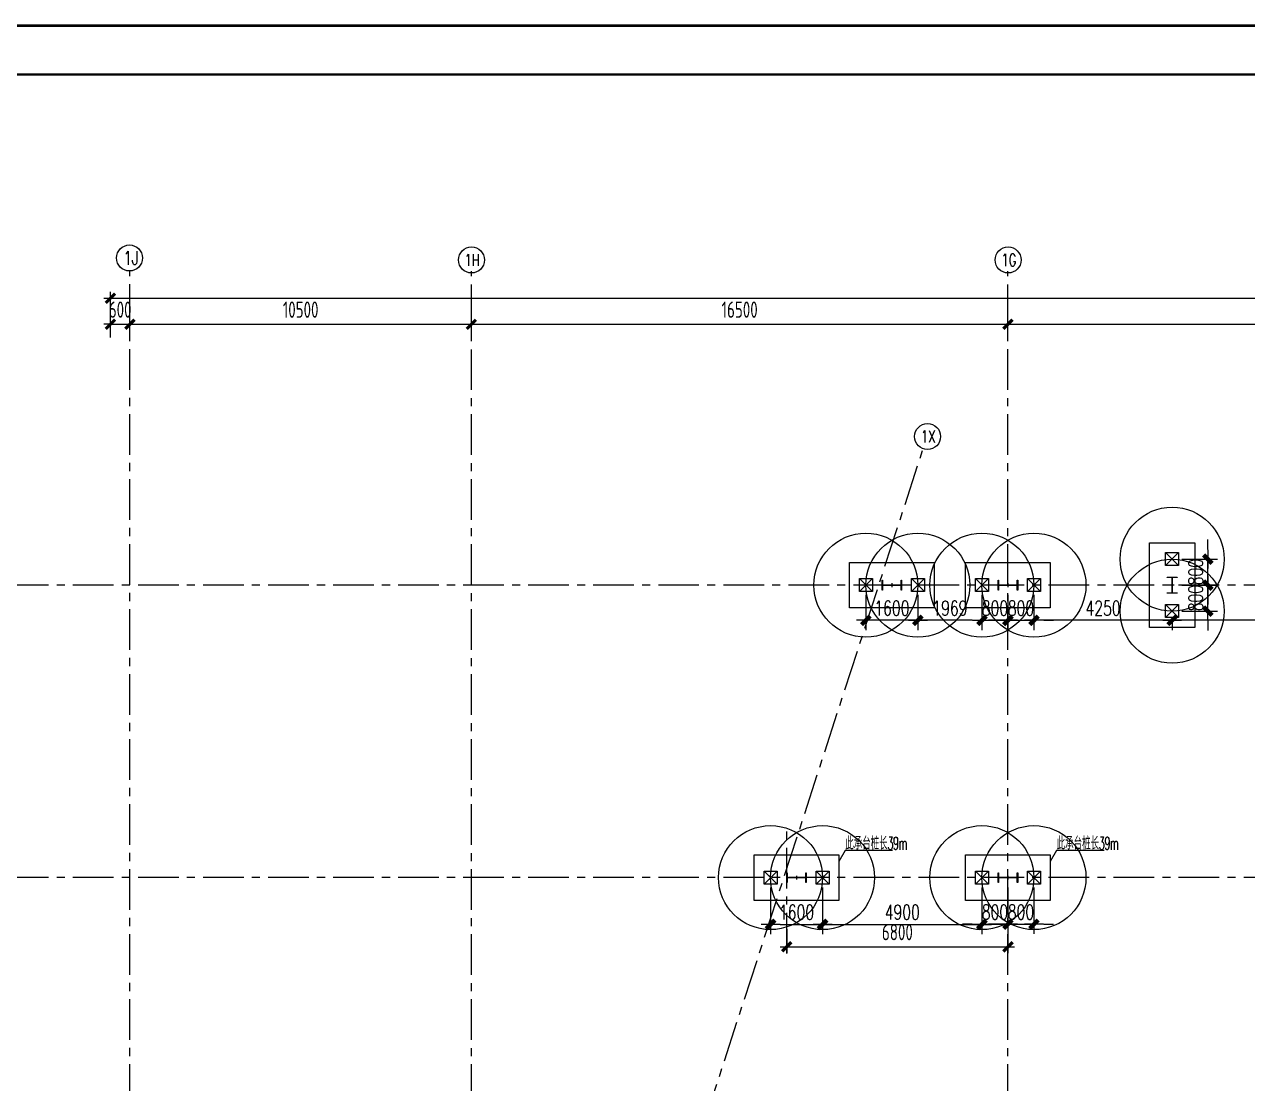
# Model space of a CAD drawing. Extents: x -1201378 to 2367219, y -619313 to 244905.
# Drawn here: x -812101 to -774490, y 212315 to 244905 of the extents above; entities that cross this region are included whole.
import ezdxf
from ezdxf.enums import TextEntityAlignment as Align

# ---------------------------------------------------------------- set-up
doc = ezdxf.new("R2010")
doc.units = 0
doc.header["$LTSCALE"] = 1000
doc.linetypes.add('CENTER', pattern=[2, 1.25, -0.25, 0.25, -0.25])
doc.layers.get('0').update_dxf_attribs({"linetype": 'CONTINUOUS'})
doc.layers.get('Defpoints').update_dxf_attribs({"linetype": 'CONTINUOUS'})
for name, color, linetype in [('0-cxFrame', 155, 'CONTINUOUS'), ('S-BG', 131, 'CONTINUOUS'), ('S-DIMZ', 115, 'CONTINUOUS'), ('S-DOTE1', 140, 'CENTER'), ('S-HATCH1-W', 252, 'CONTINUOUS')]:
    doc.layers.add(name, color=color, linetype=linetype)
for name, color, linetype, lineweight in [('0-cxText', 131, 'CONTINUOUS', 25), ('S-axis', 111, 'CONTINUOUS', 0), ('S-col', 2, 'CONTINUOUS', 0), ('S-dote', 5, 'CENTER', 0), ('S-zhuang', 1, 'CONTINUOUS', 0)]:
    doc.layers.add(name, color=color, linetype=linetype, lineweight=lineweight)
doc.styles.add('_TCH_AXIS', font='COMPLEX', dxfattribs={"bigfont": 'GBCBIG'})
doc.styles.add('cx_tuming', font='simhei.ttf')
doc.styles.add('cx_tuqian1', font='')
doc.styles.add('SS1', font='tj-romans1.shx', dxfattribs={"width": 0.7, "bigfont": 'tj-hztxt1.shx'})
doc.styles.add('TSSD_Dimension', font='tssdeng.shx', dxfattribs={"width": 0.7, "bigfont": 'hztxt.shx'})
doc.styles.add('黑体', font='simhei.ttf', dxfattribs={"width": 0.8})
doc.styles.get('cx_tuqian1').set_extended_font_data('SimSun')
doc.dimstyles.new('S-150-ARCHI', dxfattribs={"dimscale": 150, "dimtxt": 3, "dimasz": 2, "dimexe": 2, "dimexo": 2, "dimgap": 1, "dimtad": 1, "dimdec": 0, "dimzin": 0, "dimdsep": 46, "dimtxsty": 'SS1', "dimblk1": 'TT', "dimblk2": 'TT', "dimsah": 1, "dimcen": 1, "dimclrd": 256, "dimclre": 256, "dimclrt": 256, "dimadec": 0, "dimazin": 0, "dimtfac": 1, "dimtdec": 0, "dimtix": 1, "dimtmove": 2, "dimatfit": 0, "dimldrblk": 'TT', "dimfxl": 2, "dimtolj": 1, "dimtzin": 0, "dimarcsym": 0})
doc.dimstyles.new('TSSD_200_200', dxfattribs={"dimtxt": 500, "dimasz": 200, "dimexe": 200, "dimexo": 500, "dimgap": 200, "dimtad": 1, "dimdec": 0, "dimzin": 0, "dimdsep": 46, "dimtxsty": 'TSSD_Dimension', "dimblk": 'ARCHTICK', "dimcen": 0, "dimdle": 200, "dimclrt": 7, "dimadec": 0, "dimazin": 0, "dimtfac": 1, "dimtdec": 0, "dimtix": 1, "dimtmove": 2, "dimatfit": 3, "dimfxl": 1, "dimtolj": 1, "dimtzin": 0, "dimarcsym": 0})

# ---------------------------------------------------------------- blocks, each defined once
blk = doc.blocks.new('TK22.A0 L(Dragon)')
at = {"layer": '0-cxFrame', "color": 7, "const_width": 0.5}
blk.add_lwpolyline([(0, 0), (-1486, 0), (-1486, 841), (0, 841)], close=True, dxfattribs=at)
at = {"layer": '0-cxFrame', "const_width": 0.5}
blk.add_lwpolyline([(-80, 10), (-1466, 10), (-1466, 831), (-80, 831)], close=True, dxfattribs=at)
at = {"style": '黑体', "flags": 4}
blk.add_attdef('图幅', text='', height=3.3, dxfattribs=at).set_placement((-40, 3), align=Align.RIGHT)
at = {"layer": '0-cxText', "flags": 4}
for tag, height, style, p in [('建设单位', 3.5, 'cx_tuming', (-45, 240)), ('项目名称', 3.5, 'cx_tuming', (-45, 210)), ('子项名称', 3.5, 'cx_tuming', (-45, 180)), ('工程编号', 3.3, 'cx_tuqian1', (-35, 165)), ('图名1', 3.5, 'cx_tuming', (-45, 87)), ('图名2', 3.5, 'cx_tuming', (-45, 79)), ('图名3', 3.5, 'cx_tuming', (-45, 71)), ('出图日期', 3.3, 'cx_tuqian1', (-39, 60)), ('专业', 3.3, 'cx_tuqian1', (-55, 52)), ('图号', 3.3, 'cx_tuqian1', (-55, 44)), ('版次', 3.3, 'cx_tuqian1', (-20, 44))]:
    blk.add_attdef(tag, text='', height=height, dxfattribs=dict(at, style=style)).set_placement(p, align=Align.MIDDLE)
at = {"layer": 'Defpoints', "color": 6, "flags": 4}
for tag, height, style, p in [('tufu', 3.3, '黑体', (-12, 12)), ('dwfname', 4, 'cx_tuqian1', (-80, 3))]:
    blk.add_attdef(tag, text='', height=height, dxfattribs=dict(at, style=style)).set_placement(p, align=Align.RIGHT)
blk = doc.blocks.new('_FZH')
at = {"layer": 'S-col'}
blk.add_lwpolyline([(-0.375, -0.188), (-0.375, 0.187), (-0.36, 0.187), (-0.36, 0.005), (0.36, 0.005), (0.36, 0.187), (0.375, 0.187), (0.375, -0.188), (0.36, -0.188), (0.36, -0.005), (-0.36, -0.005), (-0.36, -0.188)], close=True, dxfattribs=at)
blk = doc.blocks.new('w4234324')
at = {"layer": 'S-col', "xscale": 800.0000000000005, "yscale": 800.0000000000005, "zscale": 800.0000000000005}
for p in [(-230523, 831820), (-226954, 831820), (-233454, 822820), (-226954, 822820)]:
    blk.add_blockref('_FZH', p, dxfattribs=at)
blk = doc.blocks.new('S-ZHUANG-400')
at = {"layer": 'S-zhuang'}
for p, q in [((200, -200), (-200, 200)), ((-200, -200), (200, 200))]:
    blk.add_line(p, q, dxfattribs=at)
blk.add_lwpolyline([(-200, 200), (200, 200), (200, -200), (-200, -200)], close=True, dxfattribs=at)
blk = doc.blocks.new('CT2')
at = {"layer": 'Defpoints'}
for centre in [(-193625, -186366), (-193625, -187966)]:
    blk.add_circle(centre, 1600, dxfattribs=at)
at = {"layer": 'S-DOTE1', "ltscale": 0.25}
for p, q in [((-193565, -187166), (-193685, -187166)), ((-193625, -187226), (-193625, -187106))]:
    blk.add_line(p, q, dxfattribs=at)
at = {"layer": 'S-HATCH1-W'}
blk.add_lwpolyline([(-194325, -185866), (-192925, -185866), (-192925, -188466), (-194325, -188466)], close=True, dxfattribs=at)
at = {"layer": 'S-zhuang'}
for p in [(-193625, -186366), (-193625, -187966)]:
    blk.add_blockref('S-ZHUANG-400', p, dxfattribs=at)
blk = doc.blocks.new('TT')
blk.add_line((-0.97, 0), (0.97, 0))
at = {"const_width": 0.45}
blk.add_lwpolyline([(-0.44, -0.44), (0.44, 0.44)], dxfattribs=at)
blk = doc.blocks.new('*D1063')
at = {"layer": 'Defpoints', "color": 0, "transparency": 16777216}
for p in [(-782658, 218652), (-781859, 218652), (-781859, 217218)]:
    blk.add_point(p, dxfattribs=at)
at = {"layer": 'S-DIMZ', "lineweight": -2, "transparency": 16777216}
for p, q in [((-782658, 218352), (-782658, 216918)), ((-781859, 218352), (-781859, 216918)), ((-782958, 217218), (-783258, 217218)), ((-782658, 217218), (-781859, 217218)), ((-781559, 217218), (-781259, 217218))]:
    blk.add_line(p, q, dxfattribs=at)
at = {"layer": 'S-DIMZ', "lineweight": -2, "transparency": 16777216, "xscale": 300, "yscale": 300, "zscale": 300}
blk.add_blockref('TT', (-782658, 217218), dxfattribs=at)
at = {"layer": 'S-DIMZ', "lineweight": -2, "transparency": 16777216, "xscale": 300, "yscale": 300, "zscale": 300, "rotation": 180}
blk.add_blockref('TT', (-781859, 217218), dxfattribs=at)
at = {"layer": 'S-DIMZ', "transparency": 16777216, "insert": (-782258, 217593), "char_height": 450, "attachment_point": 5, "style": 'SS1'}
blk.add_mtext('\\A1;800', dxfattribs=at)
blk = doc.blocks.new('*D1064')
at = {"layer": 'Defpoints', "color": 0, "transparency": 16777216}
for p in [(-781859, 218652), (-781058, 218652), (-781058, 217218)]:
    blk.add_point(p, dxfattribs=at)
at = {"layer": 'S-DIMZ', "lineweight": -2, "transparency": 16777216}
for p, q in [((-781859, 218352), (-781859, 216918)), ((-781058, 218352), (-781058, 216918)), ((-782159, 217218), (-782459, 217218)), ((-781859, 217218), (-781058, 217218)), ((-780758, 217218), (-780458, 217218))]:
    blk.add_line(p, q, dxfattribs=at)
at = {"layer": 'S-DIMZ', "lineweight": -2, "transparency": 16777216, "xscale": 300, "yscale": 300, "zscale": 300}
blk.add_blockref('TT', (-781859, 217218), dxfattribs=at)
at = {"layer": 'S-DIMZ', "lineweight": -2, "transparency": 16777216, "xscale": 300, "yscale": 300, "zscale": 300, "rotation": 180}
blk.add_blockref('TT', (-781058, 217218), dxfattribs=at)
at = {"layer": 'S-DIMZ', "transparency": 16777216, "insert": (-781458, 217593), "char_height": 450, "attachment_point": 5, "style": 'SS1'}
blk.add_mtext('\\A1;800', dxfattribs=at)
blk = doc.blocks.new('*D1077')
at = {"layer": 'Defpoints', "color": 0, "transparency": 16777216}
for p in [(-789158, 218652), (-787558, 218652), (-787558, 217211)]:
    blk.add_point(p, dxfattribs=at)
at = {"layer": 'S-DIMZ', "lineweight": -2, "transparency": 16777216}
for p, q in [((-789158, 218352), (-789158, 216911)), ((-787558, 218352), (-787558, 216911)), ((-788858, 217211), (-787858, 217211))]:
    blk.add_line(p, q, dxfattribs=at)
at = {"layer": 'S-DIMZ', "lineweight": -2, "transparency": 16777216, "xscale": 300, "yscale": 300, "zscale": 300, "rotation": 180}
blk.add_blockref('TT', (-789158, 217211), dxfattribs=at)
at = {"layer": 'S-DIMZ', "lineweight": -2, "transparency": 16777216, "xscale": 300, "yscale": 300, "zscale": 300}
blk.add_blockref('TT', (-787558, 217211), dxfattribs=at)
at = {"layer": 'S-DIMZ', "transparency": 16777216, "insert": (-788358, 217586), "char_height": 450, "attachment_point": 5, "style": 'SS1'}
blk.add_mtext('\\A1;1600', dxfattribs=at)
blk = doc.blocks.new('*D1078')
at = {"layer": 'Defpoints', "color": 0, "transparency": 16777216}
for p in [(-787558, 218652), (-782658, 218652), (-782658, 217211)]:
    blk.add_point(p, dxfattribs=at)
at = {"layer": 'S-DIMZ', "lineweight": -2, "transparency": 16777216}
for p, q in [((-787558, 218352), (-787558, 216911)), ((-782658, 218352), (-782658, 216911)), ((-787258, 217211), (-782958, 217211))]:
    blk.add_line(p, q, dxfattribs=at)
at = {"layer": 'S-DIMZ', "lineweight": -2, "transparency": 16777216, "xscale": 300, "yscale": 300, "zscale": 300, "rotation": 180}
blk.add_blockref('TT', (-787558, 217211), dxfattribs=at)
at = {"layer": 'S-DIMZ', "lineweight": -2, "transparency": 16777216, "xscale": 300, "yscale": 300, "zscale": 300}
blk.add_blockref('TT', (-782658, 217211), dxfattribs=at)
at = {"layer": 'S-DIMZ', "transparency": 16777216, "insert": (-785108, 217586), "char_height": 450, "attachment_point": 5, "style": 'SS1'}
blk.add_mtext('\\A1;4900', dxfattribs=at)
blk = doc.blocks.new('*D1079')
at = {"layer": 'Defpoints', "color": 0, "transparency": 16777216}
for p in [(-784627, 227652), (-782658, 227652), (-784627, 226569)]:
    blk.add_point(p, dxfattribs=at)
at = {"layer": 'S-DIMZ', "lineweight": -2, "transparency": 16777216}
for p, q in [((-784627, 227352), (-784627, 226269)), ((-782658, 227352), (-782658, 226269)), ((-782958, 226569), (-784327, 226569))]:
    blk.add_line(p, q, dxfattribs=at)
at = {"layer": 'S-DIMZ', "lineweight": -2, "transparency": 16777216, "xscale": 300, "yscale": 300, "zscale": 300, "rotation": 180}
blk.add_blockref('TT', (-784627, 226569), dxfattribs=at)
at = {"layer": 'S-DIMZ', "lineweight": -2, "transparency": 16777216, "xscale": 300, "yscale": 300, "zscale": 300}
blk.add_blockref('TT', (-782658, 226569), dxfattribs=at)
at = {"layer": 'S-DIMZ', "transparency": 16777216, "insert": (-783643, 226944), "char_height": 450, "attachment_point": 5, "style": 'SS1'}
blk.add_mtext('\\A1;1969', dxfattribs=at)
blk = doc.blocks.new('*D1080')
at = {"layer": 'Defpoints', "color": 0, "transparency": 16777216}
for p in [(-786227, 227652), (-784627, 227652), (-786227, 226569)]:
    blk.add_point(p, dxfattribs=at)
at = {"layer": 'S-DIMZ', "lineweight": -2, "transparency": 16777216}
for p, q in [((-786227, 227352), (-786227, 226269)), ((-784627, 227352), (-784627, 226269)), ((-784927, 226569), (-785927, 226569))]:
    blk.add_line(p, q, dxfattribs=at)
at = {"layer": 'S-DIMZ', "lineweight": -2, "transparency": 16777216, "xscale": 300, "yscale": 300, "zscale": 300, "rotation": 180}
blk.add_blockref('TT', (-786227, 226569), dxfattribs=at)
at = {"layer": 'S-DIMZ', "lineweight": -2, "transparency": 16777216, "xscale": 300, "yscale": 300, "zscale": 300}
blk.add_blockref('TT', (-784627, 226569), dxfattribs=at)
at = {"layer": 'S-DIMZ', "transparency": 16777216, "insert": (-785427, 226944), "char_height": 450, "attachment_point": 5, "style": 'SS1'}
blk.add_mtext('\\A1;1600', dxfattribs=at)
blk = doc.blocks.new('*D1126')
at = {"layer": 'Defpoints', "color": 0, "transparency": 16777216}
for p in [(-782658, 227652), (-781859, 227652), (-781859, 226569)]:
    blk.add_point(p, dxfattribs=at)
at = {"layer": 'S-DIMZ', "lineweight": -2, "transparency": 16777216}
for p, q in [((-782658, 227352), (-782658, 226269)), ((-781859, 227352), (-781859, 226269)), ((-782958, 226569), (-783258, 226569)), ((-782658, 226569), (-781859, 226569)), ((-781559, 226569), (-781259, 226569))]:
    blk.add_line(p, q, dxfattribs=at)
at = {"layer": 'S-DIMZ', "lineweight": -2, "transparency": 16777216, "xscale": 300, "yscale": 300, "zscale": 300}
blk.add_blockref('TT', (-782658, 226569), dxfattribs=at)
at = {"layer": 'S-DIMZ', "lineweight": -2, "transparency": 16777216, "xscale": 300, "yscale": 300, "zscale": 300, "rotation": 180}
blk.add_blockref('TT', (-781859, 226569), dxfattribs=at)
at = {"layer": 'S-DIMZ', "transparency": 16777216, "insert": (-782258, 226944), "char_height": 450, "attachment_point": 5, "style": 'SS1'}
blk.add_mtext('\\A1;800', dxfattribs=at)
blk = doc.blocks.new('*D1127')
at = {"layer": 'Defpoints', "color": 0, "transparency": 16777216}
for p in [(-781859, 227652), (-781058, 227652), (-781058, 226569)]:
    blk.add_point(p, dxfattribs=at)
at = {"layer": 'S-DIMZ', "lineweight": -2, "transparency": 16777216}
for p, q in [((-781859, 227352), (-781859, 226269)), ((-781058, 227352), (-781058, 226269)), ((-782159, 226569), (-782459, 226569)), ((-781859, 226569), (-781058, 226569)), ((-780758, 226569), (-780458, 226569))]:
    blk.add_line(p, q, dxfattribs=at)
at = {"layer": 'S-DIMZ', "lineweight": -2, "transparency": 16777216, "xscale": 300, "yscale": 300, "zscale": 300}
blk.add_blockref('TT', (-781859, 226569), dxfattribs=at)
at = {"layer": 'S-DIMZ', "lineweight": -2, "transparency": 16777216, "xscale": 300, "yscale": 300, "zscale": 300, "rotation": 180}
blk.add_blockref('TT', (-781058, 226569), dxfattribs=at)
at = {"layer": 'S-DIMZ', "transparency": 16777216, "insert": (-781458, 226944), "char_height": 450, "attachment_point": 5, "style": 'SS1'}
blk.add_mtext('\\A1;800', dxfattribs=at)
blk = doc.blocks.new('*D985')
at = {"layer": 'Defpoints', "color": 0, "transparency": 16777216}
for p in [(-776809, 227652), (-775710, 227652), (-776809, 226852)]:
    blk.add_point(p, dxfattribs=at)
at = {"layer": 'S-DIMZ', "lineweight": -2, "transparency": 16777216}
for p, q in [((-775710, 227952), (-775710, 228252)), ((-776509, 227652), (-775410, 227652)), ((-775710, 226852), (-775710, 227652)), ((-776509, 226852), (-775410, 226852)), ((-775710, 226552), (-775710, 226252))]:
    blk.add_line(p, q, dxfattribs=at)
at = {"layer": 'S-DIMZ', "lineweight": -2, "transparency": 16777216, "xscale": 300, "yscale": 300, "zscale": 300}
for p, rotation in [((-775710, 227652), 270), ((-775710, 226852), 90)]:
    blk.add_blockref('TT', p, dxfattribs=dict(at, rotation=rotation))
at = {"layer": 'S-DIMZ', "transparency": 16777216, "insert": (-776085, 227252), "char_height": 450, "attachment_point": 5, "rotation": 90, "style": 'SS1'}
blk.add_mtext('\\A1;800', dxfattribs=at)
blk = doc.blocks.new('*D986')
at = {"layer": 'Defpoints', "color": 0, "transparency": 16777216}
for p in [(-776809, 228452), (-775710, 228452), (-776809, 227652)]:
    blk.add_point(p, dxfattribs=at)
at = {"layer": 'S-DIMZ', "lineweight": -2, "transparency": 16777216}
for p, q in [((-775710, 228752), (-775710, 229052)), ((-776509, 228452), (-775410, 228452)), ((-775710, 227652), (-775710, 228452)), ((-776509, 227652), (-775410, 227652)), ((-775710, 227352), (-775710, 227052))]:
    blk.add_line(p, q, dxfattribs=at)
at = {"layer": 'S-DIMZ', "lineweight": -2, "transparency": 16777216, "xscale": 300, "yscale": 300, "zscale": 300}
for p, rotation in [((-775710, 228452), 270), ((-775710, 227652), 90)]:
    blk.add_blockref('TT', p, dxfattribs=dict(at, rotation=rotation))
at = {"layer": 'S-DIMZ', "transparency": 16777216, "insert": (-776085, 228052), "char_height": 450, "attachment_point": 5, "rotation": 90, "style": 'SS1'}
blk.add_mtext('\\A1;800', dxfattribs=at)
blk = doc.blocks.new('*D1006')
at = {"layer": 'Defpoints', "color": 0, "transparency": 16777216}
for p in [(-776809, 226852), (-770408, 226852), (-776809, 226569)]:
    blk.add_point(p, dxfattribs=at)
at = {"layer": 'S-DIMZ', "lineweight": -2, "transparency": 16777216}
for p, q in [((-776809, 226552), (-776809, 226269)), ((-770708, 226569), (-776509, 226569)), ((-770408, 226552), (-770408, 226269))]:
    blk.add_line(p, q, dxfattribs=at)
at = {"layer": 'S-DIMZ', "lineweight": -2, "transparency": 16777216, "xscale": 300, "yscale": 300, "zscale": 300, "rotation": 180}
blk.add_blockref('TT', (-776809, 226569), dxfattribs=at)
at = {"layer": 'S-DIMZ', "lineweight": -2, "transparency": 16777216, "xscale": 300, "yscale": 300, "zscale": 300}
blk.add_blockref('TT', (-770408, 226569), dxfattribs=at)
at = {"layer": 'S-DIMZ', "transparency": 16777216, "insert": (-773608, 226944), "char_height": 450, "attachment_point": 5, "style": 'SS1'}
blk.add_mtext('\\A1;6400', dxfattribs=at)
blk = doc.blocks.new('*D1007')
at = {"layer": 'Defpoints', "color": 0, "transparency": 16777216}
for p in [(-781059, 227152), (-776809, 226852), (-781059, 226569)]:
    blk.add_point(p, dxfattribs=at)
at = {"layer": 'S-DIMZ', "lineweight": -2, "transparency": 16777216}
for p, q in [((-781059, 226852), (-781059, 226269)), ((-777109, 226569), (-780759, 226569)), ((-776809, 226552), (-776809, 226269))]:
    blk.add_line(p, q, dxfattribs=at)
at = {"layer": 'S-DIMZ', "lineweight": -2, "transparency": 16777216, "xscale": 300, "yscale": 300, "zscale": 300, "rotation": 180}
blk.add_blockref('TT', (-781059, 226569), dxfattribs=at)
at = {"layer": 'S-DIMZ', "lineweight": -2, "transparency": 16777216, "xscale": 300, "yscale": 300, "zscale": 300}
blk.add_blockref('TT', (-776809, 226569), dxfattribs=at)
at = {"layer": 'S-DIMZ', "transparency": 16777216, "insert": (-778934, 226944), "char_height": 450, "attachment_point": 5, "style": 'SS1'}
blk.add_mtext('\\A1;4250', dxfattribs=at)
blk = doc.blocks.new('_ArchTick')
at = {"color": 0, "linetype": 'ByBlock', "const_width": 0.5}
blk.add_lwpolyline([(-0.71, -0.71), (0.71, 0.71)], dxfattribs=at)
blk = doc.blocks.new('*D2993')
at = {"layer": 'Defpoints', "color": 0, "transparency": 16777216}
for p in [(-208858, 123054), (-209458, 122147), (-208858, 122147)]:
    blk.add_point(p, dxfattribs=at)
at = {"layer": 'S-axis', "color": 0, "lineweight": -2, "transparency": 16777216}
for p, q in [((-209458, 123054), (-209658, 123054)), ((-209458, 122647), (-209458, 123254)), ((-209458, 123054), (-208858, 123054)), ((-208858, 122647), (-208858, 123254)), ((-208858, 123054), (-208658, 123054))]:
    blk.add_line(p, q, dxfattribs=at)
at = {"layer": 'S-axis', "color": 0, "lineweight": -2, "transparency": 16777216, "xscale": 200, "yscale": 200, "zscale": 200}
blk.add_blockref('_ArchTick', (-209458, 123054), dxfattribs=at)
at = {"layer": 'S-axis', "color": 0, "lineweight": -2, "transparency": 16777216, "xscale": 200, "yscale": 200, "zscale": 200, "rotation": 180}
blk.add_blockref('_ArchTick', (-208858, 123054), dxfattribs=at)
at = {"layer": 'S-axis', "color": 7, "transparency": 16777216, "insert": (-209158, 123504), "char_height": 500, "attachment_point": 5, "style": 'TSSD_Dimension'}
blk.add_mtext('\\A1;600', dxfattribs=at)
blk = doc.blocks.new('*D2994')
at = {"layer": 'Defpoints', "color": 0, "transparency": 16777216}
for p in [(-198358, 123054), (-208858, 122147), (-198358, 122147)]:
    blk.add_point(p, dxfattribs=at)
at = {"layer": 'S-axis', "color": 0, "lineweight": -2, "transparency": 16777216}
for p, q in [((-209058, 123054), (-198158, 123054)), ((-208858, 122647), (-208858, 123254)), ((-198358, 122647), (-198358, 123254))]:
    blk.add_line(p, q, dxfattribs=at)
at = {"layer": 'S-axis', "color": 0, "lineweight": -2, "transparency": 16777216, "xscale": 200, "yscale": 200, "zscale": 200, "rotation": 180}
blk.add_blockref('_ArchTick', (-208858, 123054), dxfattribs=at)
at = {"layer": 'S-axis', "color": 0, "lineweight": -2, "transparency": 16777216, "xscale": 200, "yscale": 200, "zscale": 200}
blk.add_blockref('_ArchTick', (-198358, 123054), dxfattribs=at)
at = {"layer": 'S-axis', "color": 7, "transparency": 16777216, "insert": (-203608, 123504), "char_height": 500, "attachment_point": 5, "style": 'TSSD_Dimension'}
blk.add_mtext('\\A1;10500', dxfattribs=at)
blk = doc.blocks.new('*D2995')
at = {"layer": 'Defpoints', "color": 0, "transparency": 16777216}
for p in [(-181858, 123054), (-198358, 122147), (-181858, 122147)]:
    blk.add_point(p, dxfattribs=at)
at = {"layer": 'S-axis', "color": 0, "lineweight": -2, "transparency": 16777216}
for p, q in [((-198558, 123054), (-181658, 123054)), ((-198358, 122647), (-198358, 123254)), ((-181858, 122647), (-181858, 123254))]:
    blk.add_line(p, q, dxfattribs=at)
at = {"layer": 'S-axis', "color": 0, "lineweight": -2, "transparency": 16777216, "xscale": 200, "yscale": 200, "zscale": 200, "rotation": 180}
blk.add_blockref('_ArchTick', (-198358, 123054), dxfattribs=at)
at = {"layer": 'S-axis', "color": 0, "lineweight": -2, "transparency": 16777216, "xscale": 200, "yscale": 200, "zscale": 200}
blk.add_blockref('_ArchTick', (-181858, 123054), dxfattribs=at)
at = {"layer": 'S-axis', "color": 7, "transparency": 16777216, "insert": (-190108, 123504), "char_height": 500, "attachment_point": 5, "style": 'TSSD_Dimension'}
blk.add_mtext('\\A1;16500', dxfattribs=at)
blk = doc.blocks.new('*D2996')
at = {"layer": 'Defpoints', "color": 0, "transparency": 16777216}
for p in [(-165358, 123054), (-181858, 122147), (-165358, 122147)]:
    blk.add_point(p, dxfattribs=at)
at = {"layer": 'S-axis', "color": 0, "lineweight": -2, "transparency": 16777216}
for p, q in [((-182058, 123054), (-165158, 123054)), ((-181858, 122647), (-181858, 123254)), ((-165358, 122647), (-165358, 123254))]:
    blk.add_line(p, q, dxfattribs=at)
at = {"layer": 'S-axis', "color": 0, "lineweight": -2, "transparency": 16777216, "xscale": 200, "yscale": 200, "zscale": 200, "rotation": 180}
blk.add_blockref('_ArchTick', (-181858, 123054), dxfattribs=at)
at = {"layer": 'S-axis', "color": 0, "lineweight": -2, "transparency": 16777216, "xscale": 200, "yscale": 200, "zscale": 200}
blk.add_blockref('_ArchTick', (-165358, 123054), dxfattribs=at)
at = {"layer": 'S-axis', "color": 7, "transparency": 16777216, "insert": (-173608, 123504), "char_height": 500, "attachment_point": 5, "style": 'TSSD_Dimension'}
blk.add_mtext('\\A1;16500', dxfattribs=at)
blk = doc.blocks.new('*D3019')
at = {"layer": 'Defpoints', "color": 0, "transparency": 16777216}
for p in [(-82958, 123854), (-209458, 122247), (-82958, 122247)]:
    blk.add_point(p, dxfattribs=at)
at = {"layer": 'S-axis', "color": 0, "lineweight": -2, "transparency": 16777216}
for p, q in [((-209658, 123854), (-82758, 123854)), ((-209458, 122747), (-209458, 124054)), ((-82958, 122747), (-82958, 124054))]:
    blk.add_line(p, q, dxfattribs=at)
at = {"layer": 'S-axis', "color": 0, "lineweight": -2, "transparency": 16777216, "xscale": 200, "yscale": 200, "zscale": 200, "rotation": 180}
blk.add_blockref('_ArchTick', (-209458, 123854), dxfattribs=at)
at = {"layer": 'S-axis', "color": 0, "lineweight": -2, "transparency": 16777216, "xscale": 200, "yscale": 200, "zscale": 200}
blk.add_blockref('_ArchTick', (-82958, 123854), dxfattribs=at)
at = {"layer": 'S-axis', "color": 7, "transparency": 16777216, "insert": (-146208, 124304), "char_height": 500, "attachment_point": 5, "style": 'TSSD_Dimension'}
blk.add_mtext('\\A1;126500', dxfattribs=at)
blk = doc.blocks.new('*D3035')
at = {"layer": 'Defpoints', "color": 0, "transparency": 16777216}
for p in [(-188658, 104937), (-181858, 104937), (-181858, 103899)]:
    blk.add_point(p, dxfattribs=at)
at = {"layer": 'S-axis', "color": 0, "lineweight": -2, "transparency": 16777216}
for p, q in [((-188658, 104437), (-188658, 103699)), ((-181858, 104437), (-181858, 103699)), ((-188858, 103899), (-181658, 103899))]:
    blk.add_line(p, q, dxfattribs=at)
at = {"layer": 'S-axis', "color": 0, "lineweight": -2, "transparency": 16777216, "xscale": 200, "yscale": 200, "zscale": 200, "rotation": 180}
blk.add_blockref('_ArchTick', (-188658, 103899), dxfattribs=at)
at = {"layer": 'S-axis', "color": 0, "lineweight": -2, "transparency": 16777216, "xscale": 200, "yscale": 200, "zscale": 200}
blk.add_blockref('_ArchTick', (-181858, 103899), dxfattribs=at)
at = {"layer": 'S-axis', "color": 7, "transparency": 16777216, "insert": (-185258, 104349), "char_height": 500, "attachment_point": 5, "style": 'TSSD_Dimension'}
blk.add_mtext('\\A1;6800', dxfattribs=at)
blk = doc.blocks.new('1#轴网')
at = {"layer": 'S-axis'}
for centre in [(-208871.4, 125094.1), (-198353.4, 125033.1), (-181853.4, 125033.1), (-184329.1, 119599.4)]:
    blk.add_circle(centre, 400, dxfattribs=at)
at = {"layer": 'S-dote'}
for p, q in [((-208858.4, 19038.1), (-208858.4, 124694.3)), ((-198358.5, 19033), (-198358.5, 124689.3)), ((-181858.5, 19033.1), (-181858.5, 124689.3)), ((-99358.5, 115027), (-216950.7, 115027)), ((-188658.5, 103697), (-188658.5, 107487)), ((-99358.5, 106027), (-216950.7, 106027))]:
    blk.add_line(p, q, dxfattribs=at)
blk.add_lwpolyline([(-210946, 37609.6), (-184459.5, 119241.7)], dxfattribs=at)
at = {"layer": 'S-axis', "style": '_TCH_AXIS', "width": 0.705882}
for s, height, p in [('1J', 421.66, (-209055.6, 124883.3)), ('1H', 362.68, (-198566.7, 124851.8)), ('1G', 374.97, (-182061.3, 124845.6)), ('1X', 374.97, (-184537.1, 119411.9))]:
    blk.add_text(s, height=height, dxfattribs=at).set_placement(p)
at = {"layer": 'S-axis'}
for p1, p2, distance, picture, middle in [((-209458.5, 122247), (-82958.5, 122247), 1606.7, '*D3019', (-146208.5, 124303.7)), ((-209458.5, 122147), (-208858.4, 122147), 906.7, '*D2993', (-209158.4, 123503.7)), ((-208858.4, 122147), (-198358.5, 122147), 906.7, '*D2994', (-203608.4, 123503.7)), ((-198358.5, 122147), (-181858.5, 122147), 906.7, '*D2995', (-190108.5, 123503.7)), ((-181858.5, 122147), (-165358.5, 122147), 906.7, '*D2996', (-173608.5, 123503.7)), ((-188658.5, 104937), (-181858.5, 104937), -1037.5, '*D3035', (-185258.5, 104349.5))]:
    dim = blk.add_aligned_dim(p1=p1, p2=p2, distance=distance, dimstyle='TSSD_200_200', dxfattribs=at)
    dim.commit()
    dim.dimension.update_dxf_attribs({"geometry": picture, "text_midpoint": middle})

msp = doc.modelspace()

# ---------------------------------------------------------------- linework, layer by layer
at = {"layer": 'S-BG'}
for points in [[(-785403.9, 219488.7), (-786864.1, 219488.7), (-787058.5, 219151.8)], [(-778903.9, 219488.7), (-780364.1, 219488.7), (-780558.5, 219151.8)]]:
    msp.add_lwpolyline(points, dxfattribs=at)
at = {"layer": 'S-col'}
msp.add_lwpolyline([(-776658.5, 227401.8), (-776958.5, 227401.8), (-776958.5, 227413.8), (-776812.5, 227413.8), (-776812.5, 227889.8), (-776958.5, 227889.8), (-776958.5, 227901.8), (-776658.5, 227901.8), (-776658.5, 227889.8), (-776804.5, 227889.8), (-776804.5, 227413.8), (-776658.5, 227413.8)], close=True, dxfattribs=at)

# ---------------------------------------------------------------- block references
at = {"layer": '0-cxFrame', "xscale": 150, "yscale": 150, "zscale": 150}
msp.add_blockref('TK22.A0 L(Dragon)', (-632818.2, 118717.3), dxfattribs=at)
at = {"layer": 'S-axis'}
msp.add_blockref('1#轴网', (-600000, 112624.8), dxfattribs=at)
at = {"layer": 'S-col'}
msp.add_blockref('w4234324', (-554904.3, -604168.2), dxfattribs=at)
at = {"layer": 'S-zhuang'}
msp.add_blockref('CT2', (-583183.7, 414818), dxfattribs=at)
at = {"layer": 'S-zhuang', "rotation": 90}
for p in [(-972593.2, 421276.6), (-969024.7, 421276.6), (-975524.7, 412276.6), (-969024.7, 412276.6)]:
    msp.add_blockref('CT2', p, dxfattribs=at)

# ---------------------------------------------------------------- texts
at = {"layer": 'S-BG', "style": 'SS1', "width": 0.5}
for p in [(-786857.8, 219709.1), (-780357.8, 219709.1)]:
    msp.add_text('此承台桩长39m', height=400, dxfattribs=at).set_placement(p, align=Align.MIDDLE_LEFT)

# ---------------------------------------------------------------- dimensions: what is measured, and where the dimension line sits
at = {"layer": 'S-DIMZ'}
for base, p1, p2, picture, middle in [((-775710.5, 228451.8), (-776808.5, 227651.8), (-776808.5, 228451.8), '*D986', (-776085.5, 228051.8)), ((-775710.5, 227651.8), (-776808.5, 226851.8), (-776808.5, 227651.8), '*D985', (-776085.5, 227251.8))]:
    dim = msp.add_linear_dim(base=base, p1=p1, p2=p2, angle=90, dimstyle='S-150-ARCHI', dxfattribs=at)
    dim.commit()
    dim.dimension.update_dxf_attribs({"geometry": picture, "text_midpoint": middle})
for base, p1, p2, picture, middle in [((-786227, 226569), (-784627, 227651.8), (-786227, 227651.8), '*D1080', (-785427, 226944)), ((-784626.9705, 226569.0106), (-782658.463, 227651.8188), (-784626.9705, 227651.8188), '*D1079', (-783642.7168, 226944.0106)), ((-781058.5, 226569), (-776808.5, 226851.8), (-781058.5, 227151.8), '*D1007', (-778933.5, 226944)), ((-776808.5, 226569), (-770408.5, 226851.8), (-776808.5, 226851.8), '*D1006', (-773608.5, 226944)), ((-787558.5, 217211), (-789158.5, 218651.8), (-787558.5, 218651.8), '*D1077', (-788358.5, 217586)), ((-782658.5, 217211), (-787558.5, 218651.8), (-782658.5, 218651.8), '*D1078', (-785108.5, 217586))]:
    dim = msp.add_linear_dim(base=base, p1=p1, p2=p2, dimstyle='S-150-ARCHI', dxfattribs=at)
    dim.commit()
    dim.dimension.update_dxf_attribs({"geometry": picture, "text_midpoint": middle})
for base, p1, p2, picture, middle in [((-781858.5, 226569), (-782658.5, 227651.8), (-781858.5, 227651.8), '*D1126', (-782258.5, 226944)), ((-781058.5, 226569), (-781858.5, 227651.8), (-781058.5, 227651.8), '*D1127', (-781458.5, 226944)), ((-781858.5, 217217.9), (-782658.5, 218651.8), (-781858.5, 218651.8), '*D1063', (-782258.5, 217592.9)), ((-781058.5, 217217.9), (-781858.5, 218651.8), (-781058.5, 218651.8), '*D1064', (-781458.5, 217592.9))]:
    dim = msp.add_linear_dim(base=base, p1=p1, p2=p2, dimstyle='S-150-ARCHI', override={"dimexo": 2}, dxfattribs=at)
    dim.commit()
    dim.dimension.update_dxf_attribs({"geometry": picture, "text_midpoint": middle})

doc.saveas('drawing.dxf')
